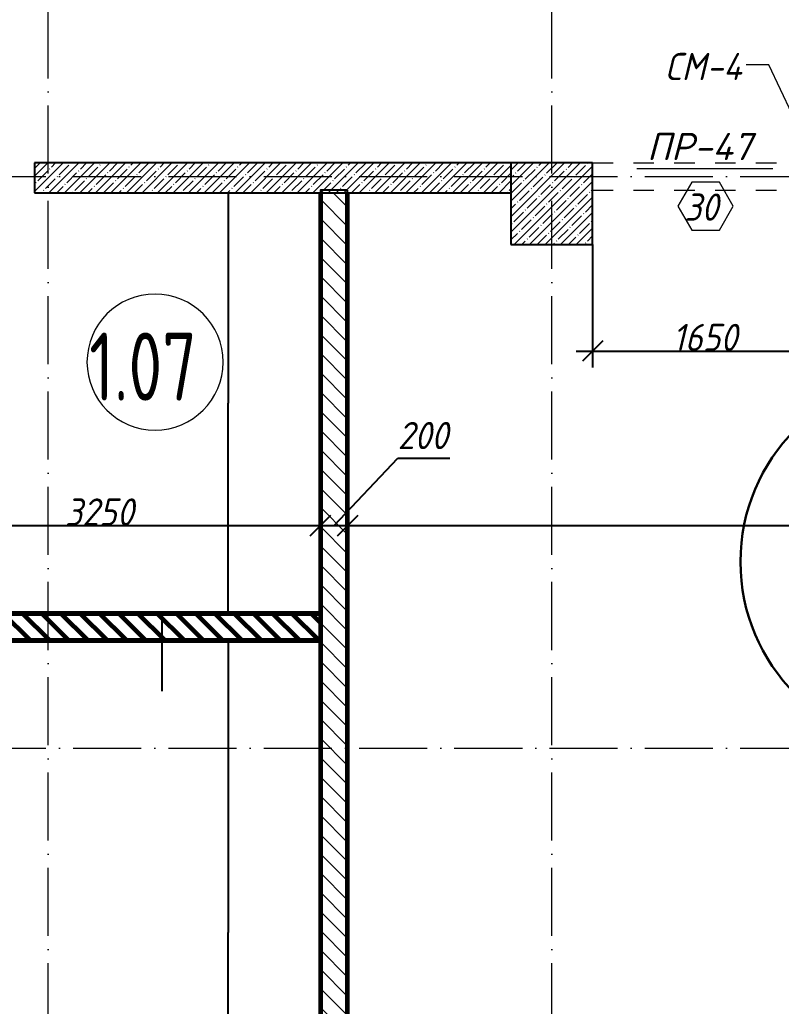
# Model space of a CAD drawing. Header units: millimetres. Extents: x 12986 to 523328, y -9759 to 30092.
# Drawn here: x 80297 to 85893, y 1703 to 8953 of the extents above; entities that cross this region are included whole.
import ezdxf

# ---------------------------------------------------------------- set-up
doc = ezdxf.new("R2010")
doc.units = ezdxf.units.MM
doc.linetypes.add('50_200_ШТРИХ_1Т_ш5_п1_п1_', pattern=[700, 500, -100, 0, -100])
doc.linetypes.add('Штрих короткий', pattern=[300, 150, -150])
doc.layers.add('0)Допникки кружки', color=7, linetype='Continuous', plot=False)
for name, color, linetype, lineweight in [('5) Блок ячеистый', 160, 'Continuous', 60), ('A-ANNO-DIMS', 7, 'Continuous', 9), ('A-AREA-IDEN', 7, 'Continuous', 9), ('A-DOOR-2', 7, 'Continuous', 5), ('A-DOOR-3', 7, 'Штрих короткий', 5), ('A-DOOR-IDEN', 7, 'Continuous', 9), ('A-GENM-IDEN', 7, 'Continuous', 9), ('A-WALL-1', 7, 'Continuous', 25), ('A-WALL-PATT-1', 7, 'Continuous', 5), ('S-COLS', 7, 'Continuous', 9), ('S-COLS-1', 7, 'Continuous', 5), ('S-COLS-2', 7, 'Continuous', 25), ('Оси-2', 7, '50_200_ШТРИХ_1Т_ш5_п1_п1_', 9)]:
    doc.layers.add(name, color=color, linetype=linetype, lineweight=lineweight)
doc.layers.add('A-WALL-12', color=7, linetype='Continuous', lineweight=5, true_color=0x800000)
doc.styles.add('ISOCPEUR_I_3', font='isocpeui.ttf', dxfattribs={"width": 0.9, "height": 200})
doc.styles.add('ISOCPEUR_I_5', font='isocpeui.ttf', dxfattribs={"height": 200})
doc.styles.add('СПДС', font='ГОСТ тип А.ttf', dxfattribs={"width": 0.9})
doc.dimstyles.new('ISO-2_0_0_9К_СРЕДНИЙ_6', dxfattribs={"dimscale": 304.8, "dimtxt": 199.196235, "dimasz": 0.492126, "dimexe": 0.393701, "dimexo": 0, "dimgap": 0, "dimtad": 1, "dimdec": 0, "dimzin": 0, "dimdsep": 46, "dimtxsty": 'ISOCPEUR_I_3', "dimblk1": 'OBLIQUE', "dimblk2": 'OBLIQUE', "dimsah": 1, "dimcen": 0.09, "dimdle": 0.393701, "dimazin": 0, "dimtfac": 1, "dimtdec": 4, "dimtix": 1, "dimtmove": 1, "dimatfit": 3, "dimfxl": 1, "dimtvp": 1, "dimtolj": 1, "dimtzin": 0, "dimarcsym": 2})
doc.dimstyles.new('ISO-2_0_0_9К_СРЕДНИЙ_7', dxfattribs={"dimscale": 304.8, "dimtxt": 199.196235, "dimasz": 0.492126, "dimexe": 0.393701, "dimexo": 0, "dimgap": 0, "dimtad": 1, "dimdec": 0, "dimzin": 0, "dimdsep": 46, "dimtxsty": 'ISOCPEUR_I_3', "dimblk1": 'OBLIQUE', "dimblk2": 'OBLIQUE', "dimsah": 1, "dimcen": 0.09, "dimdle": 0.393701, "dimazin": 0, "dimtfac": 1, "dimtdec": 4, "dimtix": 1, "dimtmove": 0, "dimatfit": 3, "dimfxl": 1, "dimtvp": 1, "dimtolj": 1, "dimtzin": 0, "dimarcsym": 2})
doc.dimstyles.get("Standard").update_dxf_attribs({"dimtxt": 0.18, "dimasz": 0.18, "dimexe": 0.18, "dimexo": 0.0625, "dimgap": 0.09, "dimtad": 0, "dimtih": 1, "dimtoh": 1, "dimdec": 4, "dimzin": 0, "dimdsep": 46, "dimtxsty": 'Standard', "dimcen": 0.09, "dimadec": 0, "dimazin": 0, "dimtfac": 1, "dimtdec": 4, "dimtofl": 0, "dimtmove": 0, "dimatfit": 3, "dimfxl": 1, "dimtolj": 1, "dimtzin": 0, "dimarcsym": 0})
pattern_1 = [(135, (61996.89, 0), (-70.7107, -70.7107), [])]

# ---------------------------------------------------------------- blocks, each defined once
blk = doc.blocks.new('BSC_Колонна _Прямоугольная - 600х600-V30-АР1_Кладочный план 1 этажа')
at = {"layer": 'S-COLS-1'}
h = blk.add_hatch(dxfattribs=at)
h.set_pattern_fill('FP_56', color=256, style=0, pattern_type=2)
h.set_pattern_definition([(45, (-22210, -7600), (-57.02463, 57.02463), []), (45, (-22152.975, -7600), (-57.02463, 57.02463), [100.806, -20.161, 3.353, -16.808])])
h.paths.add_polyline_path([(-300, -300), (300, -300), (300, 300), (-300, 300)], flags=0)
at = {"layer": 'S-COLS-2'}
for p, q in [((300, 300), (-300, 300)), ((-300, 300), (-300, -300)), ((300, -300), (300, 300)), ((-300, -300), (300, -300))]:
    blk.add_line(p, q, dxfattribs=at)
blk = doc.blocks.new('Проем_Дверь_БезПР - 1650х2400h витражный-26947500-АР1_Кладочный план 1 этажа')
at = {"layer": 'A-DOOR-3'}
for p, q in [((825, 100), (-825, 100)), ((825, -100), (-825, -100))]:
    blk.add_line(p, q, dxfattribs=at)
blk = doc.blocks.new('DIMBLOCK111-АР1_Кладочный план 1 этажа')
at = {"layer": 'A-ANNO-DIMS', "color": 0, "lineweight": -2, "transparency": 16777216}
for p, q in [((81721.9, 4390), (81828.1, 4390)), ((81827.9, 4389.8), (81827.9, 2245.2)), ((81827.9, 100.2), (81827.9, 2244.8)), ((81721.9, 100), (81828.1, 100))]:
    blk.add_line(p, q, dxfattribs=at)
at = {"layer": 'A-ANNO-DIMS', "color": 0, "transparency": 16777216}
for points in [[(81827.9, 4389.8), (81827.9, 4389.8), (81827.9, 4390)], [(81827.9, 100.2), (81827.9, 100.2), (81827.9, 100)]]:
    blk.add_solid(points, dxfattribs=at)
at = {"layer": 'Defpoints', "color": 0, "transparency": 16777216}
for p in [(81721.8, 4390), (81827.9, 4390), (81721.8, 100)]:
    blk.add_point(p, dxfattribs=at)
at = {"layer": 'A-ANNO-DIMS', "color": 0, "transparency": 16777216, "insert": (81827.9, 2245), "char_height": 0.18, "width": 625.17, "attachment_point": 5}
blk.add_mtext('\\A1;4290.0000', dxfattribs=at)
blk = doc.blocks.new('DIMBLOCK112-АР1_Кладочный план 1 этажа')
at = {"layer": 'A-ANNO-DIMS', "color": 0, "lineweight": -2, "transparency": 16777216}
for p, q in [((81721.8, 4590), (81340.3, 4590)), ((81340.5, 4589.8), (81340.5, 4390.2)), ((81721.8, 4390), (81340.3, 4390)), ((81340.5, 4390), (81340.5, 4019.9)), ((81340.5, 4019.9), (81340.3, 4019.9))]:
    blk.add_line(p, q, dxfattribs=at)
at = {"layer": 'A-ANNO-DIMS', "color": 0, "transparency": 16777216}
for points in [[(81340.5, 4589.8), (81340.5, 4589.8), (81340.5, 4590)], [(81340.5, 4390.2), (81340.5, 4390.2), (81340.5, 4390)]]:
    blk.add_solid(points, dxfattribs=at)
at = {"layer": 'Defpoints', "color": 0, "transparency": 16777216}
for p in [(81340.5, 4590), (81721.8, 4590), (81721.8, 4390)]:
    blk.add_point(p, dxfattribs=at)
at = {"layer": 'A-ANNO-DIMS', "color": 0, "transparency": 16777216, "insert": (81340, 3792.4), "char_height": 0.18, "width": 455.087, "attachment_point": 1, "rotation": 90, "line_spacing_factor": 1.149209}
blk.add_mtext('\\A1;200.0000', dxfattribs=at)
blk = doc.blocks.new('DIMBLOCK113-АР1_Кладочный план 1 этажа')
at = {"layer": 'A-ANNO-DIMS', "color": 0, "lineweight": -2, "transparency": 16777216}
for p, q in [((81721.9, 7680), (81828.1, 7680)), ((81827.9, 7679.8), (81827.9, 6135.2)), ((81827.9, 4590.2), (81827.9, 6134.8)), ((81721.9, 4590), (81828.1, 4590))]:
    blk.add_line(p, q, dxfattribs=at)
at = {"layer": 'A-ANNO-DIMS', "color": 0, "transparency": 16777216}
for points in [[(81827.9, 7679.8), (81827.9, 7679.8), (81827.9, 7680)], [(81827.9, 4590.2), (81827.9, 4590.2), (81827.9, 4590)]]:
    blk.add_solid(points, dxfattribs=at)
at = {"layer": 'Defpoints', "color": 0, "transparency": 16777216}
for p in [(81721.8, 7680), (81827.9, 7680), (81721.8, 4590)]:
    blk.add_point(p, dxfattribs=at)
at = {"layer": 'A-ANNO-DIMS', "color": 0, "transparency": 16777216, "insert": (81827.9, 6135), "char_height": 0.18, "width": 606.782, "attachment_point": 5}
blk.add_mtext('\\A1;3090.0000', dxfattribs=at)
blk = doc.blocks.new('AAR_СКБ_Марка_Двери_Перемычка и проем - Марка перемычки и проема-25306769-АР1_Кладочный план 1 этажа')
at = {"layer": 'A-DOOR-IDEN'}
for p, q in [((-5, 0), (5, 0)), ((-0.968, -0.984), (-1.986, -2.747)), ((1.067, -0.984), (-0.968, -0.984)), ((2.085, -2.747), (1.067, -0.984)), ((-1.986, -2.747), (-0.968, -4.509)), ((1.067, -4.509), (2.085, -2.747)), ((-0.968, -4.509), (1.067, -4.509))]:
    blk.add_line(p, q, dxfattribs=at)
blk = doc.blocks.new('_Oblique')
at = {"color": 0, "linetype": 'ByBlock', "lineweight": -2}
blk.add_line((-0.5, -0.5), (0.5, 0.5), dxfattribs=at)
blk = doc.blocks.new('DIMBLOCK730-АР1_Кладочный план 1 этажа')
at = {"layer": 'A-ANNO-DIMS', "color": 0, "lineweight": -2, "transparency": 16777216}
for p, q in [((79256.9, 5341.4), (79256.9, 5115.3)), ((82506.9, 5341.4), (82506.9, 5115.3)), ((79136.9, 5235.3), (82626.9, 5235.3))]:
    blk.add_line(p, q, dxfattribs=at)
at = {"layer": 'Defpoints', "color": 0, "transparency": 16777216}
for p in [(79256.9, 5341.4), (82506.9, 5341.4), (82506.9, 5235.3)]:
    blk.add_point(p, dxfattribs=at)
at = {"layer": 'A-ANNO-DIMS', "color": 0, "lineweight": -2, "transparency": 16777216, "xscale": 150, "yscale": 150, "zscale": 150, "rotation": 180}
blk.add_blockref('_Oblique', (79256.9, 5235.3), dxfattribs=at)
at = {"layer": 'A-ANNO-DIMS', "color": 0, "lineweight": -2, "transparency": 16777216, "xscale": 150, "yscale": 150, "zscale": 150}
blk.add_blockref('_Oblique', (82506.9, 5235.3), dxfattribs=at)
at = {"layer": 'A-ANNO-DIMS', "color": 0, "transparency": 16777216, "insert": (80881.9, 5335.3), "char_height": 200, "width": 606.782, "attachment_point": 5, "style": 'ISOCPEUR_I_3'}
blk.add_mtext('\\A1;3250', dxfattribs=at)
blk = doc.blocks.new('DIMBLOCK731-АР1_Кладочный план 1 этажа')
at = {"layer": 'A-ANNO-DIMS', "color": 0, "lineweight": -2, "transparency": 16777216}
for p, q in [((82606.9, 5235.3), (83074.7, 5730.7)), ((83074.7, 5730.7), (83457.1, 5730.7)), ((82506.9, 5341.4), (82506.9, 5115.3)), ((82706.9, 5341.4), (82706.9, 5115.3)), ((82386.9, 5235.3), (82826.9, 5235.3))]:
    blk.add_line(p, q, dxfattribs=at)
at = {"layer": 'Defpoints', "color": 0, "transparency": 16777216}
for p in [(82506.9, 5341.4), (82706.9, 5341.4), (82706.9, 5235.3)]:
    blk.add_point(p, dxfattribs=at)
at = {"layer": 'A-ANNO-DIMS', "color": 0, "lineweight": -2, "transparency": 16777216, "xscale": 150, "yscale": 150, "zscale": 150, "rotation": 180}
blk.add_blockref('_Oblique', (82506.9, 5235.3), dxfattribs=at)
at = {"layer": 'A-ANNO-DIMS', "color": 0, "lineweight": -2, "transparency": 16777216, "xscale": 150, "yscale": 150, "zscale": 150}
blk.add_blockref('_Oblique', (82706.9, 5235.3), dxfattribs=at)
at = {"layer": 'A-ANNO-DIMS', "color": 0, "transparency": 16777216, "insert": (83074.7, 5997.4), "char_height": 200, "width": 455.087, "attachment_point": 1, "line_spacing_factor": 1.149209, "style": 'ISOCPEUR_I_3'}
blk.add_mtext('\\A1;200', dxfattribs=at)
blk = doc.blocks.new('DIMBLOCK732-АР1_Кладочный план 1 этажа')
at = {"layer": 'A-ANNO-DIMS', "color": 0, "lineweight": -2, "transparency": 16777216}
for p, q in [((82706.9, 5341.4), (82706.9, 5115.3)), ((91406.6, 5341.4), (91406.6, 5115.3)), ((82586.9, 5235.3), (91526.6, 5235.3))]:
    blk.add_line(p, q, dxfattribs=at)
at = {"layer": 'Defpoints', "color": 0, "transparency": 16777216}
for p in [(82706.9, 5341.4), (91406.6, 5341.4), (91406.6, 5235.3)]:
    blk.add_point(p, dxfattribs=at)
at = {"layer": 'A-ANNO-DIMS', "color": 0, "lineweight": -2, "transparency": 16777216, "xscale": 150, "yscale": 150, "zscale": 150, "rotation": 180}
blk.add_blockref('_Oblique', (82706.9, 5235.3), dxfattribs=at)
at = {"layer": 'A-ANNO-DIMS', "color": 0, "lineweight": -2, "transparency": 16777216, "xscale": 150, "yscale": 150, "zscale": 150}
blk.add_blockref('_Oblique', (91406.6, 5235.3), dxfattribs=at)
at = {"layer": 'A-ANNO-DIMS', "color": 0, "transparency": 16777216, "insert": (87056.8, 5336.6), "char_height": 200, "width": 606.782, "attachment_point": 5, "style": 'ISOCPEUR_I_3'}
blk.add_mtext('\\A1;8700', dxfattribs=at)
blk = doc.blocks.new('DIMBLOCK739-АР1_Кладочный план 1 этажа')
at = {"layer": 'A-ANNO-DIMS', "color": 0, "lineweight": -2, "transparency": 16777216}
for p, q in [((86156.9, 7700), (86156.9, 6398.2)), ((84506.9, 7300), (84506.9, 6398.2)), ((84386.9, 6518.2), (86276.9, 6518.2))]:
    blk.add_line(p, q, dxfattribs=at)
at = {"layer": 'Defpoints', "color": 0, "transparency": 16777216}
for p in [(86156.9, 7700), (84506.9, 7300), (86156.9, 6518.2)]:
    blk.add_point(p, dxfattribs=at)
at = {"layer": 'A-ANNO-DIMS', "color": 0, "lineweight": -2, "transparency": 16777216, "xscale": 150, "yscale": 150, "zscale": 150, "rotation": 180}
blk.add_blockref('_Oblique', (84506.9, 6518.2), dxfattribs=at)
at = {"layer": 'A-ANNO-DIMS', "color": 0, "lineweight": -2, "transparency": 16777216, "xscale": 150, "yscale": 150, "zscale": 150}
blk.add_blockref('_Oblique', (86156.9, 6518.2), dxfattribs=at)
at = {"layer": 'A-ANNO-DIMS', "color": 0, "transparency": 16777216, "insert": (85331.9, 6618.2), "char_height": 200, "width": 560.814, "attachment_point": 5, "style": 'ISOCPEUR_I_3'}
blk.add_mtext('\\A1;1650', dxfattribs=at)
blk = doc.blocks.new('Марка_Помещения - Номер-25198446-Объем проектирования 1 этажа')
at = {"layer": 'A-AREA-IDEN'}
for start, end in [(360, 180), (180, 360)]:
    blk.add_arc((0, 0), 2.5, start, end, dxfattribs=at)

msp = doc.modelspace()

# ---------------------------------------------------------------- hatches: boundary and pattern name
at = {"layer": '5) Блок ячеистый'}
h = msp.add_hatch(dxfattribs=at)
h.set_pattern_fill('FP_3', color=256, style=0, pattern_type=2)
h.set_pattern_definition(pattern_1)
h.paths.add_polyline_path([(82506.89332, 4390.00001), (82506.89332, 4590.00001), (76376.89332, 4590.00001), (76376.89332, 4390.00001), (77841.80547, 4390.00001)], flags=0)
at = {"layer": 'A-WALL-12'}
h = msp.add_hatch(dxfattribs=at)
h.set_pattern_fill('FP_3', color=256, style=0, pattern_type=2)
h.set_pattern_definition(pattern_1)
h.paths.add_polyline_path([(82706.89332, 100), (82706.89332, 7680.00001), (82506.89332, 7680.00001), (82506.89332, 100)], flags=0)
at = {"layer": 'A-WALL-PATT-1'}
h = msp.add_hatch(dxfattribs=at)
h.set_pattern_fill('FP_1', color=256, style=0, pattern_type=2)
h.set_pattern_definition([(45, (61996.89, 0), (-57.02463, 57.02463), []), (45, (62053.92, 0), (-57.02463, 57.02463), [100.806, -20.161, 3.353, -16.808])])
h.paths.add_polyline_path([(82706.89332, 7680.00001), (83906.89326, 7680.00001), (83906.89326, 7900.00001), (80406.89325, 7900.00001), (80406.89325, 7680.00001), (82506.89332, 7680.00001)], flags=0)
h.paths.add_polyline_path([(79256.89325, 7680.00001), (79456.89325, 7680.00001), (79456.89325, 7900.00001), (79256.89325, 7900.00001)], flags=0)

# ---------------------------------------------------------------- linework, layer by layer
at = {"layer": '0)Допникки кружки', "color": 6, "lineweight": 30}
msp.add_circle((86962.38563, 4969.38563), 1369.38563, dxfattribs=at)
at = {"layer": '5) Блок ячеистый'}
for p, q in [((82506.89332, 7680.00001), (82506.89332, 4590.00001)), ((82706.89332, -100), (82706.89332, 7680.00001)), ((82506.89332, 4590.00001), (79256.89325, 4590.00001)), ((76376.89332, 4390.00001), (82506.89332, 4390.00001)), ((82506.89332, 4390.00001), (82506.89332, 300))]:
    msp.add_line(p, q, dxfattribs=at)
msp.add_lwpolyline([(82506.89332, 4390.00001), (76576.89332, 4390.00001), (76576.89332, 4590.00001), (82506.89332, 4590.00001)], close=True, dxfattribs=at)
at = {"layer": 'A-GENM-IDEN'}
for p, q in [((85802.18246, 8621.30308), (85635.86358, 8621.30308)), ((86148.39326, 7885.00001), (85802.18246, 8621.30308))]:
    msp.add_line(p, q, dxfattribs=at)
at = {"layer": 'A-WALL-1'}
for p, q in [((83906.89326, 7900.00001), (80406.89325, 7900.00001)), ((80406.89325, 7900.00001), (80406.89325, 7680.00001)), ((80406.89325, 7680.00001), (83906.89326, 7680.00001))]:
    msp.add_line(p, q, dxfattribs=at)
at = {"layer": 'A-WALL-12', "color": 16, "lineweight": 25, "true_color": 0x800000}
msp.add_lwpolyline([(82706.89332, 7700.00001), (82506.89332, 7700.00001), (82506.89332, 100), (82706.89332, 100)], close=True, dxfattribs=at)
at = {"layer": 'Оси-2'}
for p, q in [((80506.89325, -4080), (80506.89325, 28636.94316)), ((84206.89325, -4080), (84206.89325, 28636.94316)), ((57586.89328, 7800), (187948.52131, 7800)), ((57586.89328, 3600), (187948.52131, 3600))]:
    msp.add_line(p, q, dxfattribs=at)

# ---------------------------------------------------------------- block references
at = {"layer": 'A-AREA-IDEN', "xscale": 199.9999999999999, "yscale": 199.9999999999999, "zscale": 199.9999999999999}
msp.add_blockref('Марка_Помещения - Номер-25198446-Объем проектирования 1 этажа', (81291.37296, 6436.98401), dxfattribs=at)
at = {"layer": 'A-DOOR-2', "rotation": 180}
msp.add_blockref('Проем_Дверь_БезПР - 1650х2400h витражный-26947500-АР1_Кладочный план 1 этажа', (85331.89326, 7800.00001), dxfattribs=at)
at = {"layer": 'A-DOOR-IDEN', "xscale": 99.99999999999993, "yscale": 99.99999999999993, "zscale": 99.99999999999993}
msp.add_blockref('AAR_СКБ_Марка_Двери_Перемычка и проем - Марка перемычки и проема-25306769-АР1_Кладочный план 1 этажа', (85331.89326, 7858.44929), dxfattribs=at)
at = {"layer": 'S-COLS'}
msp.add_blockref('BSC_Колонна _Прямоугольная - 600х600-V30-АР1_Кладочный план 1 этажа', (84206.89326, 7600.00001), dxfattribs=at)

# ---------------------------------------------------------------- texts
at = {"layer": 'A-AREA-IDEN', "insert": (80807.60667, 6654.10261), "char_height": 500, "width": 1212.1515, "attachment_point": 1, "style": 'СПДС'}
msp.add_mtext('1.07', dxfattribs=at)
at = {"layer": 'A-DOOR-IDEN', "insert": (85179.99474, 7675.80792), "char_height": 200, "width": 317.46825, "attachment_point": 1, "style": 'ISOCPEUR_I_3'}
msp.add_mtext('30', dxfattribs=at)
at = {"layer": 'A-GENM-IDEN', "char_height": 200, "attachment_point": 1}
for s, insert, width, style in [('СМ', (85040.06358, 8708.91766), 367.9745625, 'ISOCPEUR_I_3'), ('-4', (85343.67295, 8708.91766), 346.329, 'ISOCPEUR_I_3'), ('ПР', (84906.10833, 8120.92326), 416.8775, 'ISOCPEUR_I_5'), ('-47', (85250.06667, 8120.92326), 561.18125, 'ISOCPEUR_I_5')]:
    msp.add_mtext(s, dxfattribs=dict(at, insert=insert, width=width, style=style))

# ---------------------------------------------------------------- dimensions: what is measured, and where the dimension line sits
at = {"layer": 'A-ANNO-DIMS'}
for base, p1, p2, override, picture, middle in [((86156.89326, 6518.15854), (84506.89326, 7300.00001), (86156.89326, 7700.00001), {"dimpost": '<>', "dimfxl": 1697.792685}, 'DIMBLOCK739-АР1_Кладочный план 1 этажа', (85331.89326, 6618.15854)), ((82506.89332, 5235.33292), (79256.89325, 5341.39894), (82506.89332, 5341.39894), {"dimpost": '<>', "dimfxl": 3250.000075}, 'DIMBLOCK730-АР1_Кладочный план 1 этажа', (80881.89328, 5335.33292)), ((91406.63674, 5235.33292), (82706.89332, 5341.39894), (91406.63674, 5341.39894), {"dimpost": '<>', "dimfxl": 8699.743417}, 'DIMBLOCK732-АР1_Кладочный план 1 этажа', (87056.76503, 5336.6208))]:
    dim = msp.add_linear_dim(base=base, p1=p1, p2=p2, dimstyle='ISO-2_0_0_9К_СРЕДНИЙ_7', override=override, dxfattribs=at)
    dim.commit()
    dim.dimension.update_dxf_attribs({"geometry": picture, "text_midpoint": middle})
for base, p1, p2, picture, middle in [((81827.8889, 7680.00001), (81721.82288, 4590.00001), (81721.82288, 7680.00001), 'DIMBLOCK113-АР1_Кладочный план 1 этажа', (81827.8889, 6135.00001)), ((81827.8889, 4390.00001), (81721.82288, 100), (81721.82288, 4390.00001), 'DIMBLOCK111-АР1_Кладочный план 1 этажа', (81827.8889, 2245))]:
    dim = msp.add_linear_dim(base=base, p1=p1, p2=p2, angle=90, dimstyle='Standard', dxfattribs=at)
    dim.commit()
    dim.dimension.update_dxf_attribs({"geometry": picture, "text_midpoint": middle})
dim = msp.add_linear_dim(base=(82706.89332, 5235.33292), p1=(82506.89332, 5341.39894), p2=(82706.89332, 5341.39894), dimstyle='ISO-2_0_0_9К_СРЕДНИЙ_6', override={"dimpost": '<>', "dimfxl": 200}, dxfattribs=at)
dim.commit()
dim.dimension.update_dxf_attribs({"geometry": 'DIMBLOCK731-АР1_Кладочный план 1 этажа', "text_midpoint": (83074.71308, 5730.69534), "dimtype": 160})
dim = msp.add_linear_dim(base=(81340.51184, 4590.00001), p1=(81721.82288, 4390.00001), p2=(81721.82288, 4590.00001), angle=90, dimstyle='Standard', dxfattribs=at)
dim.commit()
dim.dimension.update_dxf_attribs({"geometry": 'DIMBLOCK112-АР1_Кладочный план 1 этажа', "text_midpoint": (81340.12184, 4019.91049), "dimtype": 160, "text_rotation": 90})

doc.saveas('drawing.dxf')
